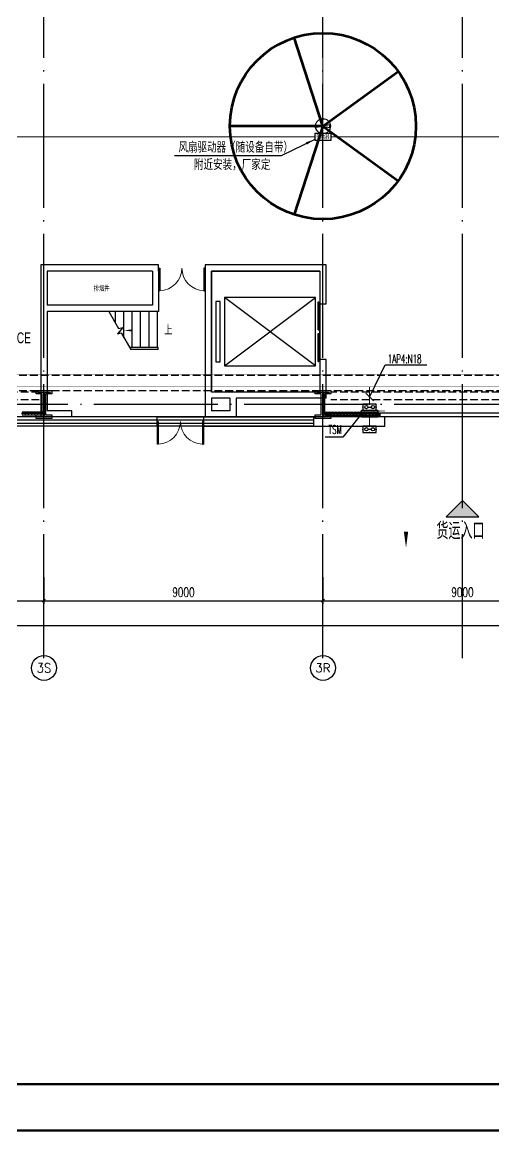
# Model space of a CAD drawing. Extents: x -1396510 to 1250330, y -1892470 to 1623980.
# Drawn here: x -273556 to -258343, y -1383328 to -1347547 of the extents above; entities that cross this region are included whole.
import ezdxf
from ezdxf.enums import TextEntityAlignment as Align

# ---------------------------------------------------------------- set-up
doc = ezdxf.new("R2010")
doc.units = 0
doc.header["$LTSCALE"] = 1000
doc.header["$MEASUREMENT"] = 0
for name, pattern in [('10平面$0$DASH', [0.35, 0.25, -0.1]), ('DASH', [0.35, 0.25, -0.1]), ('DOTE', [2.42, 2, -0.2, 0.02, -0.2])]:
    doc.linetypes.add(name, pattern=pattern)
doc.layers.get('Defpoints').update_dxf_attribs({"color": 210})
for name, color, linetype in [('0-cxFrame', 155, 'Continuous'), ('10平面$0$WINDOW', 4, 'Continuous'), ('A-AXIS-D', 1, 'Continuous'), ('A-AXIS-DOTE', 14, 'DOTE'), ('A-AXIS-SYMB', 3, 'Continuous'), ('A-HATCH-2', 251, 'Continuous'), ('A-HRAIL', 173, 'Continuous'), ('A-LIN-V', 9, 'Continuous'), ('A-SFCE', 30, 'Continuous'), ('A-TEXT', 61, 'Continuous'), ('A-WINDOW', 140, 'Continuous'), ('AS-COLN', 6, 'Continuous'), ('AS-WALL', 40, 'Continuous'), ('CABLETRAY', 4, 'Continuous'), ('CABLETRAY_DIM', 3, 'Continuous'), ('DIM-照明', 3, 'Continuous'), ('DIM-箱柜', 3, 'Continuous'), ('DIM_SYMB', 3, 'Continuous'), ('EQUIP-动力', 3, 'Continuous'), ('EQUIP-箱柜', 3, 'Continuous'), ('FH-tri', 180, 'Continuous'), ('WIRE-照明', 1, 'Continuous'), ('建-窗', 4, 'Continuous')]:
    doc.layers.add(name, color=color, linetype=linetype)
doc.layers.add('0-cxText', color=131, linetype='Continuous', lineweight=25)
doc.layers.add('A-云线2', color=3, linetype='Continuous', plot=False)
doc.styles.add('_TCH_AXIS', font='COMPLEX', dxfattribs={"bigfont": 'GBCBIG'})
doc.styles.add('_TCH_DIM', font='SIMPLEX', dxfattribs={"bigfont": 'GBCBIG'})
doc.styles.add('_TCH_DIM_T3', font='SIMPLEX', dxfattribs={"width": 0.705882, "bigfont": 'GBCBIG'})
doc.styles.add('_TCH_WINDOW', font='SIMPLEX', dxfattribs={"height": 3.5, "bigfont": 'GBCBIG'})
doc.styles.add('_TEL_ATTDEF', font='GBENOR', dxfattribs={"width": 0.8, "height": 3, "bigfont": 'GBCBIG'})
doc.styles.add('_TEL_DIM', font='SIMPLEX', dxfattribs={"width": 0.8, "height": 3.5, "bigfont": 'HZTXT'})
doc.styles.add('A-STANDARD', font='SIMPLEX', dxfattribs={"bigfont": 'GBCBIG'})
doc.styles.add('cx_tuming', font='simhei.ttf')
doc.styles.add('cx_tuqian1', font='')
doc.styles.add('HZTXT5', font='aa.shx', dxfattribs={"width": 0.7, "bigfont": 'hztxt.shx'})
doc.styles.add('黑体', font='simhei.ttf', dxfattribs={"height": 12})
doc.styles.get('cx_tuqian1').set_extended_font_data('SimSun')
doc.dimstyles.new('_TCH_ARCH&&100', dxfattribs={"dimtxt": 297.5, "dimasz": 100, "dimexe": 100, "dimexo": 100, "dimgap": 126.25, "dimtad": 1, "dimdec": 0, "dimzin": 0, "dimdsep": 46, "dimtxsty": '_TCH_DIM_T3', "dimblk": 'ARCHTICK', "dimcen": 0.09, "dimclrt": 7, "dimazin": 2, "dimtfac": 1, "dimtdec": 0, "dimtix": 1, "dimtmove": 2, "dimatfit": 3, "dimfxl": 0, "dimtolj": 1, "dimtzin": 0, "dimarcsym": 0})

# ---------------------------------------------------------------- blocks, each defined once
blk = doc.blocks.new('10平面$0$$DorLib2D$00000126')
at = {"color": 0, "linetype": 'Continuous'}
for p, q in [((-0.532, 0.5), (-0.532, 0.9)), ((0.532, 0.9), (0.532, 0.5))]:
    blk.add_line(p, q, dxfattribs=at)
at = {"color": 0, "linetype": '10平面$0$DASH'}
for p, q in [((-0.532, 0.9), (0.532, 0.9)), ((-0.532, 0.5), (0.532, 0.5))]:
    blk.add_line(p, q, dxfattribs=at)
blk = doc.blocks.new('42343243')
at = {"layer": '10平面$0$WINDOW', "xscale": 5000, "yscale": 300, "zscale": 300, "rotation": 179.9999999999992}
blk.add_blockref('10平面$0$$DorLib2D$00000126', (-259354, 1223020), dxfattribs=at)
blk = doc.blocks.new('4324324')
at = {"layer": 'A-HATCH-2', "color": 8, "linetype": 'DASH'}
for p, q in [((-312854, 549870), (-138054, 549870)), ((-312854, 549370), (-138054, 549370))]:
    blk.add_line(p, q, dxfattribs=at)
blk = doc.blocks.new('w4324324')
at = {"layer": 'A-HATCH-2', "color": 0, "lineweight": 60}
for q in [(-1694760, 686605), (-1697614, 684532), (-1691907, 684532), (-1696524, 681178), (-1692997, 681178)]:
    blk.add_line((-1694760, 683605), q, dxfattribs=at)
blk.add_circle((-1694760, 683605), 3000, dxfattribs=at)
blk = doc.blocks.new('342343')
at = {"layer": 'A-LIN-V', "color": 8}
blk.add_blockref('w4324324', (1030710, 63556), dxfattribs=at)
blk = doc.blocks.new('w42343243')
at = {"layer": 'A-HATCH-2', "color": 8}
blk.add_lwpolyline([(-165104, 621070), (-164604, 621070), (-164604, 620958), (-164800, 620958), (-164800, 620282), (-164604, 620282), (-164604, 620170), (-165104, 620170), (-165104, 620282), (-164908, 620282), (-164908, 620958), (-165104, 620958)], close=True, dxfattribs=at)
at = {"layer": 'AS-COLN', "color": 3}
blk.add_lwpolyline([(-165054, 621020), (-164654, 621020), (-164654, 621008), (-164850, 621008), (-164850, 620232), (-164654, 620232), (-164654, 620220), (-165054, 620220), (-165054, 620232), (-164858, 620232), (-164858, 621008), (-165054, 621008)], close=True, dxfattribs=at)
blk = doc.blocks.new('42343')
at = {"layer": 'A-WINDOW'}
for p in [(-108000, -71700), (-99000, -71700)]:
    blk.add_blockref('w42343243', p, dxfattribs=at)
blk = doc.blocks.new('3333')
at = {"layer": 'A-SFCE', "const_width": 20}
blk.add_lwpolyline([(-227064, 766320), (-227064, 766510), (-227244, 766510), (-227244, 766320)], dxfattribs=at)
blk = doc.blocks.new('_ArchTick')
at = {"color": 0, "linetype": 'ByBlock', "const_width": 0.4}
blk.add_lwpolyline([(-0.5, -0.5), (0.5, 0.5)], dxfattribs=at)
blk = doc.blocks.new('*D5803')
at = {"layer": 'A-AXIS-D', "color": 0, "lineweight": -2, "transparency": 16777216}
for p, q in [((31000, -77370), (31000, -78228)), ((40000, -77370), (40000, -78228)), ((31000, -78128), (40000, -78128))]:
    blk.add_line(p, q, dxfattribs=at)
at = {"layer": 'Defpoints', "color": 0, "transparency": 16777216}
for p in [(31000, -77270), (40000, -77270), (40000, -78128)]:
    blk.add_point(p, dxfattribs=at)
at = {"layer": 'A-AXIS-D', "color": 0, "lineweight": -2, "transparency": 16777216, "xscale": 100, "yscale": 100, "zscale": 100, "rotation": 180}
blk.add_blockref('_ArchTick', (31000, -78128), dxfattribs=at)
at = {"layer": 'A-AXIS-D', "color": 0, "lineweight": -2, "transparency": 16777216, "xscale": 100, "yscale": 100, "zscale": 100}
blk.add_blockref('_ArchTick', (40000, -78128), dxfattribs=at)
at = {"layer": 'A-AXIS-D', "color": 7, "transparency": 16777216, "insert": (35500, -77853), "char_height": 297.5, "attachment_point": 5, "style": '_TCH_DIM_T3'}
blk.add_mtext('\\A1;9000', dxfattribs=at)
blk = doc.blocks.new('*D5804')
at = {"layer": 'A-AXIS-D', "color": 0, "lineweight": -2, "transparency": 16777216}
for p, q in [((40000, -77370), (40000, -78228)), ((49000, -77370), (49000, -78228)), ((40000, -78128), (49000, -78128))]:
    blk.add_line(p, q, dxfattribs=at)
at = {"layer": 'Defpoints', "color": 0, "transparency": 16777216}
for p in [(40000, -77270), (49000, -77270), (49000, -78128)]:
    blk.add_point(p, dxfattribs=at)
at = {"layer": 'A-AXIS-D', "color": 0, "lineweight": -2, "transparency": 16777216, "xscale": 100, "yscale": 100, "zscale": 100, "rotation": 180}
blk.add_blockref('_ArchTick', (40000, -78128), dxfattribs=at)
at = {"layer": 'A-AXIS-D', "color": 0, "lineweight": -2, "transparency": 16777216, "xscale": 100, "yscale": 100, "zscale": 100}
blk.add_blockref('_ArchTick', (49000, -78128), dxfattribs=at)
at = {"layer": 'A-AXIS-D', "color": 7, "transparency": 16777216, "insert": (44500, -77853), "char_height": 297.5, "attachment_point": 5, "style": '_TCH_DIM_T3'}
blk.add_mtext('\\A1;9000', dxfattribs=at)
blk = doc.blocks.new('*D5805')
at = {"layer": 'A-AXIS-D', "color": 0, "lineweight": -2, "transparency": 16777216}
for p, q in [((49000, -77370), (49000, -78228)), ((58000, -77370), (58000, -78228)), ((49000, -78128), (58000, -78128))]:
    blk.add_line(p, q, dxfattribs=at)
at = {"layer": 'Defpoints', "color": 0, "transparency": 16777216}
for p in [(49000, -77270), (58000, -77270), (58000, -78128)]:
    blk.add_point(p, dxfattribs=at)
at = {"layer": 'A-AXIS-D', "color": 0, "lineweight": -2, "transparency": 16777216, "xscale": 100, "yscale": 100, "zscale": 100, "rotation": 180}
blk.add_blockref('_ArchTick', (49000, -78128), dxfattribs=at)
at = {"layer": 'A-AXIS-D', "color": 0, "lineweight": -2, "transparency": 16777216, "xscale": 100, "yscale": 100, "zscale": 100}
blk.add_blockref('_ArchTick', (58000, -78128), dxfattribs=at)
at = {"layer": 'A-AXIS-D', "color": 7, "transparency": 16777216, "insert": (53500, -77853), "char_height": 297.5, "attachment_point": 5, "style": '_TCH_DIM_T3'}
blk.add_mtext('\\A1;9000', dxfattribs=at)
blk = doc.blocks.new('*D5830')
at = {"layer": 'A-AXIS-D', "color": 0, "lineweight": -2, "transparency": 16777216}
for p, q in [((-900, -77470), (-900, -79028)), ((184800, -77470), (184800, -79028)), ((-900, -78928), (184800, -78928))]:
    blk.add_line(p, q, dxfattribs=at)
at = {"layer": 'Defpoints', "color": 0, "transparency": 16777216}
for p in [(-900, -77370), (184800, -77370), (184800, -78928)]:
    blk.add_point(p, dxfattribs=at)
at = {"layer": 'A-AXIS-D', "color": 0, "lineweight": -2, "transparency": 16777216, "xscale": 100, "yscale": 100, "zscale": 100, "rotation": 180}
blk.add_blockref('_ArchTick', (-900, -78928), dxfattribs=at)
at = {"layer": 'A-AXIS-D', "color": 0, "lineweight": -2, "transparency": 16777216, "xscale": 100, "yscale": 100, "zscale": 100}
blk.add_blockref('_ArchTick', (184800, -78928), dxfattribs=at)
at = {"layer": 'A-AXIS-D', "color": 7, "transparency": 16777216, "insert": (91950, -78653), "char_height": 297.5, "attachment_point": 5, "style": '_TCH_DIM_T3'}
blk.add_mtext('\\A1;185700', dxfattribs=at)
blk = doc.blocks.new('WINDOW2DLIB$DYNSTYLE$00000005')
at = {"color": 0}
for points in [[(-0.5, 0.5), (-0.5, -0.5)], [(-0.5, 0.5), (0.5, 0.5)], [(0.5, -0.5), (0.5, 0.5)], [(0.5, 0.1667), (-0.5, 0.1667)], [(0.5, -0.1667), (-0.5, -0.1667)], [(-0.5, -0.5), (0.5, -0.5)]]:
    blk.add_lwpolyline(points, dxfattribs=at)
blk = doc.blocks.new('$DorLib2D$00000002')
for p, q in [((-0.5, 0), (-0.5, 0.4875)), ((-0.475, 0.4875), (-0.5, 0.4875)), ((-0.475, 0), (-0.475, 0.4875)), ((0.475, 0), (0.475, 0.4875)), ((0.475, 0.4875), (0.5, 0.4875)), ((0.5, 0), (0.5, 0.4875)), ((-0.5, 0), (-0.475, 0)), ((0.5, 0), (0.475, 0))]:
    blk.add_line(p, q)
at = {"lineweight": 13}
for centre, start, end in [((-0.4875, 0), 0, 88.53072), ((0.4875, 0), 91.46928, 180)]:
    blk.add_arc(centre, 0.4875, start, end, dxfattribs=at)
blk = doc.blocks.new('$DORLIB2D$00000127')
at = {"color": 0}
for points in [[(-0.533, 0.795), (-0.533, 0.69)], [(-0.033, 0.795), (-0.533, 0.795)], [(-0.033, 0.69), (-0.533, 0.69)], [(-0.033, 0.795), (-0.033, 0.69)], [(0.533, 0.795), (0.033, 0.795)], [(0.033, 0.795), (0.033, 0.69)], [(0.533, 0.69), (0.033, 0.69)], [(0.533, 0.795), (0.533, 0.69)], [(0.5, 0.5), (-0.5, 0.5)]]:
    blk.add_lwpolyline(points, dxfattribs=at)
blk = doc.blocks.new('99平面图例外参$0$$LinePat$圆环')
for points in [[(0, 150), (300, 150)], [(0, 0), (300, 0)], [(0, -150), (300, -150)]]:
    blk.add_lwpolyline(points)
at = {"color": 0}
blk.add_circle((150, 0), 150, dxfattribs=at)
blk = doc.blocks.new('$equip$00002854')
for p, q in [((-0.62, 0.13), (-0.1, 0.02)), ((-0.62, -0.13), (-0.62, 0.13)), ((0.62, 0.13), (0.1, 0.02)), ((0.62, -0.13), (0.62, 0.13)), ((-0.1, -0.02), (-0.62, -0.13)), ((0.1, -0.02), (0.62, -0.13))]:
    blk.add_line(p, q)
at = {"const_width": 0.0571}
blk.add_lwpolyline([(-0.69, 0, 1), (0.69, 0, 1), (-0.69, 0, 1.215985)], format="xyb", dxfattribs=at)
for radius in [0.688, 0.104]:
    blk.add_circle((0, 0), radius)
for p in [(-0.69, 0), (0, 0.69), (0.69, 0), (0, -0.69)]:
    blk.add_point(p)
at = {"color": 7, "style": '_TEL_DIM', "flags": 1}
for tag in ['A', 'REMARK']:
    blk.add_attdef(tag, text='', height=0.00002, dxfattribs=at).set_placement((0, 0), align=Align.MIDDLE_CENTER)
blk = doc.blocks.new('$equip$00002926')
for p, q in [((0.75, 0.6), (-0.75, 0.6)), ((-0.75, 0.6), (-0.75, 0)), ((-0.75, 0), (0.75, 0)), ((0.75, 0), (0.75, 0.6))]:
    blk.add_line(p, q)
at = {"const_width": 0.0571}
blk.add_lwpolyline([(-0.75, 0.6), (-0.75, 0), (0.75, 0), (0.75, 0.6), (-0.75, 0.6), (-0.75, 0)], dxfattribs=at)
for p in [(-0.75, 0.3), (0, 0.6), (0, 0), (0.75, 0.3)]:
    blk.add_point(p)
at = {"color": 7, "style": '_TEL_DIM'}
blk.add_attdef('$TEXT$', text='', height=0.4, dxfattribs=at).set_placement((0, 0.3), align=Align.MIDDLE_CENTER)
at = {"color": 7, "style": '_TEL_DIM', "flags": 1}
for tag in ['A', 'REMARK']:
    blk.add_attdef(tag, text='', height=0.00002, dxfattribs=at).set_placement((0, 0), align=Align.MIDDLE_CENTER)
blk = doc.blocks.new('$equip$00002708')
for p, q in [((-0.75, 0.6), (-0.75, 0)), ((0.75, 0.6), (-0.75, 0.6)), ((-0.75, 0), (0.75, 0)), ((0.75, 0), (0.75, 0.6))]:
    blk.add_line(p, q)
at = {"const_width": 0.0571}
blk.add_lwpolyline([(-0.75, 0.6), (-0.75, 0), (0.75, 0), (0.75, 0.6), (-0.75, 0.6), (-0.75, 0)], dxfattribs=at)
for p in [(-0.75, 0.3), (0, 0.6), (0, 0), (0.75, 0.3)]:
    blk.add_point(p)
at = {"color": 7, "style": '_TEL_DIM', "flags": 1}
for tag in ['REMARK', 'A']:
    blk.add_attdef(tag, text='', height=0.4, dxfattribs=at).set_placement((0, 0), align=Align.MIDDLE_CENTER)
at = {"color": 7, "style": '_TEL_DIM'}
blk.add_attdef('$TEXT$', text='', height=0.4, dxfattribs=at).set_placement((0, 0.3), align=Align.MIDDLE_CENTER)
blk = doc.blocks.new('$equip$00002868')
for p, q in [((-0.62, 0.29), (-0.62, -0.29)), ((0.62, 0.29), (-0.62, 0.29)), ((-0.15, 0.01), (0.15, 0.01)), ((0.62, -0.29), (0.62, 0.29)), ((-0.62, -0.29), (0.62, -0.29))]:
    blk.add_line(p, q)
at = {"const_width": 0.0571}
blk.add_lwpolyline([(-0.62, 0.29), (-0.62, -0.29), (0.62, -0.29), (0.62, 0.29), (-0.62, 0.29), (-0.62, -0.29)], dxfattribs=at)
for centre in [(-0.3, 0.01), (0.3, 0.01)]:
    blk.add_circle(centre, 0.15)
for p in [(-0.62, 0), (0, 0.29), (0.62, 0), (0, -0.29)]:
    blk.add_point(p)
at = {"color": 7, "style": '_TEL_DIM', "flags": 1}
for tag in ['A', 'REMARK']:
    blk.add_attdef(tag, text='', height=0.00002, dxfattribs=at).set_placement((0, 0), align=Align.MIDDLE_CENTER)
blk = doc.blocks.new('TK22.A0+2 L(Dragon)')
at = {"layer": '0-cxFrame', "color": 7, "const_width": 0.5}
blk.add_lwpolyline([(0, 0), (-1783, 0), (-1783, 841), (0, 841)], close=True, dxfattribs=at)
at = {"layer": '0-cxFrame', "const_width": 0.5}
blk.add_lwpolyline([(-80, 10), (-1763, 10), (-1763, 831), (-80, 831)], close=True, dxfattribs=at)
at = {"style": '黑体', "flags": 4}
blk.add_attdef('图幅', text='', height=3.3, dxfattribs=at).set_placement((-40, 3), align=Align.RIGHT)
at = {"layer": '0-cxText', "flags": 4}
for tag, height, style, p in [('建设单位', 3.5, 'cx_tuming', (-45, 240)), ('项目名称', 3.5, 'cx_tuming', (-45, 210)), ('子项名称', 3.5, 'cx_tuming', (-45, 180)), ('工程编号', 3.3, 'cx_tuqian1', (-35, 165)), ('图名1', 3.5, 'cx_tuming', (-45, 87)), ('图名2', 3.5, 'cx_tuming', (-45, 79)), ('图名3', 3.5, 'cx_tuming', (-45, 71)), ('出图日期', 3.3, 'cx_tuqian1', (-39, 60)), ('专业', 3.3, 'cx_tuqian1', (-55, 52)), ('图号', 3.3, 'cx_tuqian1', (-55, 44)), ('版次', 3.3, 'cx_tuqian1', (-20, 44))]:
    blk.add_attdef(tag, text='', height=height, dxfattribs=dict(at, style=style)).set_placement(p, align=Align.MIDDLE)
at = {"layer": 'Defpoints', "color": 6, "flags": 4}
for tag, height, style, p in [('tufu', 3.3, '黑体', (-12, 12)), ('dwfname', 4, 'cx_tuqian1', (-80, 3))]:
    blk.add_attdef(tag, text='', height=height, dxfattribs=dict(at, style=style)).set_placement(p, align=Align.RIGHT)
blk = doc.blocks.new('世赫3#厂房一层0821')
at = {"layer": 'FH-tri'}
h = blk.add_hatch(color=8, dxfattribs=at)
h.dxf.hatch_style = 1
h.paths.add_polyline_path([(52969.7, -75422.6), (54030.3, -75422.6), (53500, -74892.3)])
at = {"layer": 'A-AXIS-D'}
for centre in [(40000, -80296), (49000, -80296)]:
    blk.add_circle(centre, 400, dxfattribs=at)
at = {"layer": 'A-AXIS-DOTE', "color": 8, "ltscale": 2}
for p, q in [((40000, -79980), (40000, 5514)), ((49000, -79980), (49000, 5514)), ((53500, -79980), (53500, 5514)), ((190814.2, -71800), (-5155.8, -71800))]:
    blk.add_line(p, q, dxfattribs=at)
at = {"layer": 'A-AXIS-SYMB', "color": 8}
blk.add_lwpolyline([(51680, -74962.3, 0, 0, 0), (51680, -76422.3, 0, 140, 0), (51680, -75897.3, 0, 0, 0)], format="xyseb", dxfattribs=at)
at = {"layer": 'A-SFCE', "color": 2, "linetype": 'DASH'}
for p, q in [((39850, -71400.1), (31150, -71400.1)), ((39850, -71650.1), (31150, -71650.1))]:
    blk.add_line(p, q, dxfattribs=at)
at = {"layer": 'A-SFCE', "linetype": 'DASH'}
for p, q in [((57850, -71400), (49250, -71400)), ((57850, -71650), (49250, -71650))]:
    blk.add_line(p, q, dxfattribs=at)
at = {"layer": 'AS-WALL'}
for p, q in [((43650, -72200.1), (48700, -72200.1)), ((43650, -72500.1), (43650, -72200.1)), ((51000, -72200.1), (45150, -72200.1)), ((45150, -72200.1), (45150, -72500.1)), ((48700, -72200.1), (48700, -72500.1)), ((51000, -72500.1), (51000, -72200.1)), ((48700, -72500.1), (43650, -72500.1)), ((45150, -72500.1), (51000, -72500.1))]:
    blk.add_line(p, q, dxfattribs=at)
at = {"layer": 'Defpoints', "color": 8}
for p, q in [((39900, -67300), (39900, -68699.9)), ((43600, -67300), (39900, -67300)), ((40100, -67500), (40100, -68599.9)), ((43500, -67500), (40100, -67500)), ((43500, -67500), (43500, -68599.9)), ((43700, -67300), (43600, -67300)), ((43700, -67500), (43700, -67300)), ((43700, -67500), (43700, -68799.9)), ((45300, -67300), (45200, -67300)), ((45200, -67300), (45200, -67500)), ((45200, -67500), (45200, -71500)), ((49100, -67300), (45300, -67300)), ((48900, -67500), (45400, -67500)), ((45400, -67500), (45400, -71400)), ((48900, -67500), (48900, -68550)), ((49100, -68550), (49100, -67300)), ((43500, -68599.9), (40100, -68599.9)), ((45680, -68475), (45540, -68475)), ((45540, -68475), (45540, -70425)), ((45680, -70425), (45680, -68475)), ((48760, -68350), (45820, -68350)), ((45820, -68350), (45820, -70550)), ((45820, -70550), (48760, -68350)), ((48760, -70550), (45820, -68350)), ((48760, -70550), (48760, -68350)), ((48900, -68550), (49100, -68550)), ((39900, -68699.9), (39900, -72100.1)), ((43700, -68799.9), (40100, -68799.9)), ((40100, -68799.9), (40100, -72000.1)), ((43660, -68799.9), (42091.4, -68799.9)), ((42091.4, -68799.9), (42410.1, -69351.9)), ((42310, -69178.6), (42310, -68799.9)), ((42580, -69646.3), (42580, -68799.9)), ((42850, -69964.9), (42850, -68799.9)), ((43120, -69964.9), (43120, -68799.9)), ((43390, -69964.9), (43390, -68799.9)), ((43660, -69964.9), (43660, -68799.9)), ((42540.5, -69317), (42367.6, -69523)), ((42410.1, -69351.9), (42540.5, -69317)), ((42367.6, -69523), (42489.9, -69490.2)), ((42489.9, -69490.2), (42798.6, -70024.9)), ((43690, -69964.9), (42764, -69964.9)), ((43660, -70024.9), (42798.6, -70024.9)), ((43690, -70024.9), (42798.6, -70024.9)), ((43690, -70024.9), (43690, -69964.9)), ((45540, -70425), (45680, -70425)), ((49100, -70350), (48900, -70350)), ((48900, -70350), (48900, -71400)), ((49100, -71600), (49100, -70350)), ((45820, -70550), (48760, -70550)), ((45200, -71500), (45200, -72200.1)), ((46100, -71400), (45400, -71400)), ((48900, -71400), (46100, -71400)), ((45400, -71600), (45400, -72000.1)), ((46000, -71600), (45400, -71600)), ((46000, -71600), (46000, -72000.1)), ((49100, -71600), (46200, -71600)), ((46200, -71600), (46200, -72200.1)), ((39900, -72100.1), (39900, -72200.1)), ((40100, -72200.1), (39900, -72200.1)), ((40900, -72000.1), (40100, -72000.1)), ((40900, -72200.1), (40100, -72200.1)), ((40100, -72200.1), (40100, -72200.1)), ((40900, -72200.1), (40900, -72000.1)), ((46200, -72200.1), (45200, -72200.1)), ((46000, -72000.1), (45400, -72000.1))]:
    blk.add_line(p, q, dxfattribs=at)
blk.add_lwpolyline([(45400, -67500), (48900, -67500), (48900, -71400), (45400, -71400)], close=True, dxfattribs=at)
at = {"layer": 'DIM_SYMB', "color": 8}
blk.add_lwpolyline([(43795, -69412.4, 0, 0, 0), (42580, -69412.4, 0, 64, 0), (42820, -69412.4, 0, 0, 0)], format="xyseb", dxfattribs=at)
at = {"layer": 'FH-tri', "color": 8}
blk.add_lwpolyline([(52969.7, -75422.6), (54030.3, -75422.6), (54030.3, -75422.6), (53500, -74892.3)], close=True, dxfattribs=at)
at = {"layer": 'A-HRAIL', "yscale": 0.3333333333111111, "zscale": 0.3333333333111111}
for p, xscale, rotation in [((39399.2, -72093.9), 0.3361633151507422, 180.0000000002036), ((39500.1, -72093.9), 0.3361633151507422, 180.0000000002036), ((39600.9, -72093.9), 0.3361633151507422, 180.0000000002036), ((39701.8, -72093.9), 0.3361633151507422, 180.0000000002036), ((39802.6, -72093.9), 0.3361633151507422, 180.0000000002036), ((39903.5, -72093.9), 0.3361633151507422, 180.0000000002036), ((40004.3, -72093.9), 0.3361633151507422, 180.0000000002036), ((49054, -72093.9), -0.3444736211313156, 179.9999999997), ((49157.3, -72093.9), -0.3444736211313156, 179.9999999997), ((49260.7, -72093.9), -0.3444736211313156, 179.9999999997), ((49364, -72093.9), -0.3444736211313156, 179.9999999997), ((49467.4, -72093.9), -0.3444736211313156, 179.9999999997), ((49570.7, -72093.9), -0.3444736211313156, 179.9999999997), ((49674.1, -72093.9), -0.3444736211313156, 179.9999999997), ((49777.4, -72093.9), -0.3444736211313156, 179.9999999997), ((49880.7, -72093.9), -0.3444736211313156, 179.9999999997), ((49984.1, -72093.9), -0.3444736211313156, 179.9999999997), ((50087.4, -72093.9), -0.3444736211313156, 179.9999999997), ((50190.8, -72093.9), -0.3444736211313156, 179.9999999997), ((50294.1, -72093.9), -0.3444736211313156, 179.9999999997), ((50397.4, -72093.9), -0.3444736211313156, 179.9999999997), ((50500.8, -72093.9), -0.3444736211313156, 179.9999999997), ((50604.1, -72093.9), -0.3444736211313156, 179.9999999997), ((50707.5, -72093.9), -0.3444736211313156, 179.9999999997)]:
    blk.add_blockref('99平面图例外参$0$$LinePat$圆环', p, dxfattribs=dict(at, xscale=xscale, rotation=rotation))
at = {"layer": 'A-LIN-V', "color": 8, "rotation": 90}
blk.add_blockref('342343', (796160.7, 601225), dxfattribs=at)
at = {"layer": 'A-SFCE', "xscale": -1, "rotation": 90}
blk.add_blockref('3333', (817320.8, -299254.1), dxfattribs=at)
at = {"layer": 'A-WINDOW'}
for name in ['42343', '4324324']:
    blk.add_blockref(name, (312854.2, -620720), dxfattribs=at)
at = {"layer": 'A-WINDOW', "xscale": -1, "rotation": 180}
blk.add_blockref('42343243', (312854.2, 1150670), dxfattribs=at)
at = {"layer": 'Defpoints', "color": 8}
for name, p, xscale, yscale, zscale, rotation in [('$DorLib2D$00000002', (44450, -67400), 1500, 1500, 200, 179.9999999990623), ('$DORLIB2D$00000127', (49000, -69450), 1800, -200, 200, 269.9999999990621), ('$DorLib2D$00000002', (44400, -72350.1), 1500, 1500, 300, 179.9999999996995)]:
    blk.add_blockref(name, p, dxfattribs=dict(at, xscale=xscale, yscale=yscale, zscale=zscale, rotation=rotation))
at = {"layer": '建-窗', "xscale": 13200, "yscale": -300, "zscale": 300, "rotation": 179.9999999996995}
blk.add_blockref('WINDOW2DLIB$DYNSTYLE$00000005', (42100, -72350.1), dxfattribs=at)
at = {"layer": 'A-AXIS-D', "color": 7, "style": '_TCH_AXIS'}
for s, height, p, p2 in [('3S', 300.65, (39763.8, -80446.4), (40236.2, -80446.4)), ('3R', 276.42, (48756.5, -80434.2), (49243.5, -80434.2))]:
    blk.add_text(s, height=height, dxfattribs=at).set_placement(p, p2, align=Align.FIT)
at = {"layer": 'A-TEXT', "color": 8, "style": 'A-STANDARD'}
blk.add_text('货运入口', height=540.14, dxfattribs=at).set_placement((52658.7, -76144.7))
at = {"layer": 'Defpoints', "color": 8, "style": '_TCH_WINDOW'}
blk.add_text('排烟井', height=168.79, dxfattribs=at).set_placement((41609, -68150))
at = {"layer": 'DIM_SYMB', "color": 7, "style": '_TCH_DIM'}
blk.add_text('上', height=270.1, dxfattribs=at).set_placement((43879, -69552.4))
at = {"layer": 'A-AXIS-D'}
for base, p1, p2, picture, middle in [((40000, -78127.8), (31000, -77269.8), (40000, -77269.8), '*D5803', (35500, -77852.8)), ((49000, -78127.8), (40000, -77269.8), (49000, -77269.8), '*D5804', (44500, -77852.8)), ((58000, -78127.8), (49000, -77269.8), (58000, -77269.8), '*D5805', (53500, -77852.8)), ((184800, -78927.8), (-900, -77369.8), (184800, -77369.8), '*D5830', (91950, -78652.8))]:
    dim = blk.add_linear_dim(base=base, p1=p1, p2=p2, angle=0, dimstyle='_TCH_ARCH&&100', dxfattribs=at)
    dim.commit()
    dim.dimension.update_dxf_attribs({"geometry": picture, "text_midpoint": middle, "dimtype": 161})

msp = doc.modelspace()

# ---------------------------------------------------------------- linework, layer by layer
at = {"layer": 'CABLETRAY', "const_width": 7.5}
for points in [[(-311600, -1358904), (-138790, -1358904)], [(-138790, -1359304), (-311600, -1359304)]]:
    msp.add_lwpolyline(points, dxfattribs=at)
at = {"layer": 'DIM-照明'}
msp.add_line((-262226.3, -1359757.7), (-262473.7, -1359510.2), dxfattribs=at)
for points in [[(-262350, -1359634), (-261850, -1358594)], [(-261850, -1358594), (-260507, -1358594)]]:
    msp.add_lwpolyline(points, dxfattribs=at)
at = {"layer": 'DIM-箱柜'}
for p, q in [((-264116.7, -1351324.6), (-265200, -1351859)), ((-265200, -1351859), (-268640, -1351859)), ((-262610, -1360174), (-263210, -1360924)), ((-263210, -1360924), (-263780.9, -1360924))]:
    msp.add_line(p, q, dxfattribs=at)
msp.add_lwpolyline([(-264116.7, -1351324.6, 0, 80, 0), (-264385.7, -1351457.3, 0, 0, 0)], format="xyseb", dxfattribs=at)
at = {"layer": 'WIRE-照明', "linetype": 'Continuous', "const_width": 35}
for points in [[(-263854.2, -1350658.3), (-263854.2, -1333399.6)], [(-281591.7, -1351244.6), (-264116.7, -1351244.6)], [(-263591.7, -1351244.6), (-246116.7, -1351244.6)], [(-262350, -1359859.8), (-262350, -1359304)], [(-262350, -1360574), (-262350, -1360274)]]:
    msp.add_lwpolyline(points, dxfattribs=at)

# ---------------------------------------------------------------- block references
at = {"layer": '0-cxFrame', "xscale": 150, "yscale": 150, "zscale": 150}
msp.add_blockref('TK22.A0+2 L(Dragon)', (-76103.8, -1383290), dxfattribs=at)
at = {"layer": 'A-云线2'}
msp.add_blockref('世赫3#厂房一层0821', (-312854.2, -1288074), dxfattribs=at)
at = {"layer": 'EQUIP-动力', "xscale": 350, "yscale": 350, "zscale": 350}
msp.add_blockref('$equip$00002854', (-263854.2, -1350899), dxfattribs=at)
at = {"layer": 'EQUIP-动力', "linetype": 'ByBlock', "xscale": 350, "yscale": 350, "zscale": 350}
for p in [(-262349.6, -1359961.9), (-262349.6, -1360676.1)]:
    msp.add_blockref('$equip$00002868', p, dxfattribs=at)
at = {"layer": 'EQUIP-箱柜'}
ref = msp.add_blockref('$equip$00002926', (-263854.2, -1351349.6), dxfattribs=dict(at, xscale=350, yscale=350, zscale=350))
ref.add_attrib('$TEXT$', '驱动器', dxfattribs={"layer": '0', "color": 7, "height": 140, "style": '_TEL_ATTDEF'}).set_placement((-263854.2, -1351244.6), align=Align.MIDDLE_CENTER)
at = {"layer": 'EQUIP-箱柜', "linetype": 'ByBlock'}
ref = msp.add_blockref('$equip$00002708', (-262350, -1360274), dxfattribs=dict(at, xscale=350, yscale=350, zscale=350))
ref.add_attrib('$TEXT$', 'AC-TS', dxfattribs={"layer": '0', "color": 7, "height": 175, "style": '_TEL_ATTDEF'}).set_placement((-262350, -1360150.9), align=Align.MIDDLE_CENTER)

# ---------------------------------------------------------------- texts
at = {"layer": 'CABLETRAY_DIM', "color": 7, "style": 'HZTXT5', "width": 0.7}
msp.add_text('MR300X150-CE', height=350, dxfattribs=at).set_placement((-275659.7, -1357900))
at = {"layer": 'DIM-照明', "color": 7, "style": '_TEL_DIM', "width": 0.6}
msp.add_text('1AP4:N18', height=280, dxfattribs=at).set_placement((-261762.5, -1358544))
at = {"layer": 'DIM-箱柜', "color": 7, "style": '_TEL_DIM'}
for s, height, width, p in [('风扇驱动器（随设备自带）', 350, 0.8, (-268517.3, -1351754)), ('附近安装，厂家定', 350, 0.8, (-268014.6, -1352314)), ('TSM', 280, 0.6, (-263675.9, -1360819))]:
    msp.add_text(s, height=height, dxfattribs=dict(at, width=width)).set_placement(p)

doc.saveas('drawing.dxf')
